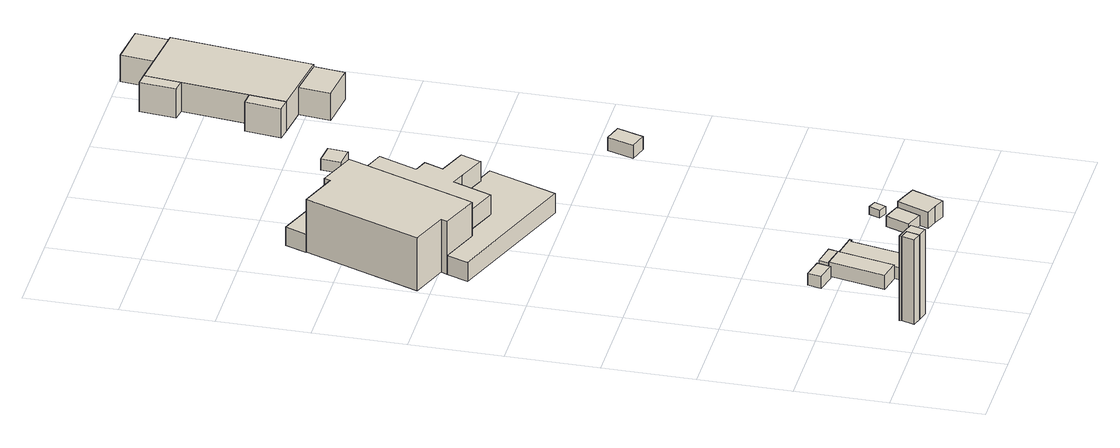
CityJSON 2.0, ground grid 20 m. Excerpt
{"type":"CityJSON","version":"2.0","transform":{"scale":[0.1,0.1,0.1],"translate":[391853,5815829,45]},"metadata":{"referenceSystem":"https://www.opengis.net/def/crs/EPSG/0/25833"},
"CityObjects":{
"building1":{"type":"Building","attributes":{"Gemeindeschluessel":"11000008","BezugspunktDach":"2200","function":"31001_2140","measuredHeight":19.94,"storeysAboveGround":1},"address":[{"country":"Germany","locality":"Berlin","thoroughfareNumber":"120 (4)","thoroughfareName":"Columbiadamm"}],"geometry":[{"type":"Solid","lod":"1","boundaries":[[[[0,1,2,3]],[[4,5,6,7]],[[4,7,3,2]],[[5,4,2,1]],[[6,5,1,0]],[[7,6,0,3]]]]}]},
"building2":{"type":"Building","attributes":{"Gemeindeschluessel":"11000008","BezugspunktDach":"2200","function":"51009_1610","measuredHeight":19.92,"storeysAboveGround":0},"address":[{"country":"Germany","locality":"Berlin"}],"geometry":[{"type":"Solid","lod":"1","boundaries":[[[[1,0,8,9,10,2]],[[11,12,13,6,5,4]],[[11,4,2,10]],[[12,11,10,9]],[[13,12,9,8]],[[6,13,8,0]],[[5,6,0,1]],[[4,5,1,2]]]]}]},
"building3":{"type":"Building","attributes":{"Gemeindeschluessel":"11000008","BezugspunktDach":"2200","function":"31001_2140","measuredHeight":3.15,"storeysAboveGround":1},"address":[{"country":"Germany","locality":"Berlin","thoroughfareNumber":"120 (5)","thoroughfareName":"Columbiadamm"}],"geometry":[{"type":"Solid","lod":"1","boundaries":[[[[14,15,16,17,18]],[[19,20,21,22,23]],[[19,23,18,17]],[[20,19,17,16]],[[21,20,16,15]],[[22,21,15,14]],[[23,22,14,18]]]]}]},
"building4":{"type":"Building","attributes":{"Gemeindeschluessel":"11000008","BezugspunktDach":"2200","function":"31001_2120","measuredHeight":3.32,"storeysAboveGround":1},"address":[{"country":"Germany","locality":"Berlin","thoroughfareNumber":"120 (2)","thoroughfareName":"Columbiadamm"}],"geometry":[{"type":"Solid","lod":"1","boundaries":[[[[24,25,26,27]],[[28,29,30,31]],[[28,31,27,26]],[[29,28,26,25]],[[30,29,25,24]],[[31,30,24,27]]]]}]},
"building5":{"type":"Building","attributes":{"Gemeindeschluessel":"11000008","BezugspunktDach":"2200","function":"51009_1610","measuredHeight":3.23,"storeysAboveGround":0},"address":[{"country":"Germany","locality":"Berlin"}],"geometry":[{"type":"Solid","lod":"1","boundaries":[[[[26,25,32,33,34]],[[35,36,37,38,39]],[[35,39,34,33]],[[36,35,33,32]],[[37,36,32,25]],[[38,37,25,26]],[[39,38,26,34]]]]}]},
"building6":{"type":"Building","attributes":{"Gemeindeschluessel":"11000008","BezugspunktDach":"2200","function":"31001_2120","measuredHeight":2.82,"storeysAboveGround":1},"address":[{"country":"Germany","locality":"Berlin","thoroughfareNumber":"120 (1)","thoroughfareName":"Columbiadamm"}],"geometry":[{"type":"Solid","lod":"1","boundaries":[[[[40,41,42,43,44,45,46,47,48]],[[49,37,50,51,52,53,54,55,56]],[[49,56,48,47]],[[37,49,47,46]],[[50,37,46,45]],[[51,50,45,44]],[[52,51,44,43]],[[53,52,43,42]],[[54,53,42,41]],[[55,54,41,40]],[[56,55,40,48]]]]}]},
"building7":{"type":"Building","attributes":{"Gemeindeschluessel":"11000008","BezugspunktDach":"2200","function":"31001_2140","measuredHeight":2.52,"storeysAboveGround":1},"address":[{"country":"Germany","locality":"Berlin","thoroughfareNumber":"120 (6)","thoroughfareName":"Columbiadamm"}],"geometry":[{"type":"Solid","lod":"1","boundaries":[[[[57,58,59,60,61]],[[62,63,64,65,66]],[[62,66,61,60]],[[63,62,60,59]],[[64,63,59,58]],[[65,64,58,57]],[[66,65,57,61]]]]}]},
"building8":{"type":"Building","attributes":{"Gemeindeschluessel":"11000008","BezugspunktDach":"2200","function":"31001_3080","measuredHeight":4.12,"storeysAboveGround":1},"address":[{"country":"Germany","locality":"Berlin","thoroughfareNumber":"122 (4)","thoroughfareName":"Columbiadamm"}],"geometry":[{"type":"Solid","lod":"1","boundaries":[[[[67,68,69,70,71,72]],[[73,74,75,76,77,78]],[[73,78,72,71]],[[74,73,71,70]],[[75,74,70,69]],[[76,75,69,68]],[[77,76,68,67]],[[78,77,67,72]]]]}]},
"building9":{"type":"Building","attributes":{"Gemeindeschluessel":"11000008","function":"31001_3210"},"address":[{"country":"Germany","locality":"Berlin","thoroughfareNumber":"111","thoroughfareName":"Columbiadamm"}],"children":["building9-1","building9-2","building9-3","building9-4","building9-5"]},
"building9-1":{"type":"BuildingPart","attributes":{"BezugspunktDach":"2200","measuredHeight":12.58,"storeysAboveGround":3},"parents":["building9"],"geometry":[{"type":"MultiSurface","lod":"1","boundaries":[[[79,80,81,82,83,84,85,86,87,88,89]],[[90,91,92,93,94,95,96,97,98,99,100]],[[90,100,89,88]],[[91,101,102,90,88,87]],[[103,101,87,86]],[[93,104,103,86,85]],[[94,93,85,84]],[[95,94,84,83]],[[105,106,83,82]],[[97,107,108,96,82,81]],[[109,107,81,80]],[[99,98,80,79]],[[100,99,79,89]],[[90,102,101,91]],[[92,91,101,103]],[[92,103,104,93]],[[96,95,106,105]],[[96,108,107,97]],[[110,98,97,111,107,109]]]}]},
"building9-2":{"type":"BuildingPart","attributes":{"BezugspunktDach":"2200","measuredHeight":9.12,"storeysAboveGround":3},"parents":["building9"],"geometry":[{"type":"MultiSurface","lod":"1","boundaries":[[[112,113,114,115,116,117,118,119,120,121,106,105]],[[122,123,124,125,126,127,128,129,130,131,132,133]],[[122,133,134,96,95,106]],[[123,122,106,121]],[[135,136,137,138,124,123,121,120]],[[139,135,120,119]],[[125,124,138,140]],[[126,125,119,118]],[[127,126,118,117]],[[128,127,117,116]],[[141,142,116,115]],[[130,143,141,129,115,114]],[[144,143,114,113]],[[145,144,131,113,112]],[[108,145,112,105]],[[105,106,95,96,134]],[[138,137,136,135]],[[140,138,135,139]],[[129,128,142,141]],[[129,141,143,130]],[[131,130,143,144]],[[132,131,144,145]],[[133,132,145,108]]]}]},
"building9-3":{"type":"BuildingPart","attributes":{"BezugspunktDach":"2200","measuredHeight":4.31,"storeysAboveGround":3},"parents":["building9"],"geometry":[{"type":"MultiSurface","lod":"1","boundaries":[[[101,103,104,146,147,102]],[[148,149,150,151,152,153]],[[148,153,102,147]],[[149,148,147,146]],[[150,149,146,104]],[[151,150,93,92,103]],[[152,151,103,92,91,101]],[[153,152,91,90]],[[104,103,92,93]],[[101,91,92,103]],[[90,91,101,102]]]}]},
"building9-4":{"type":"BuildingPart","attributes":{"BezugspunktDach":"2200","measuredHeight":4.55,"storeysAboveGround":3},"parents":["building9"],"geometry":[{"type":"MultiSurface","lod":"1","boundaries":[[[154,155,142,141,143,144,145,108,107,109,156]],[[157,158,133,132,131,130,129,128,159,160,161]],[[157,161,156,109]],[[158,157,162,98,97]],[[133,158,163,97,96]],[[159,128,142,155]],[[160,159,155,154]],[[161,160,154,156]],[[97,98,162,109,107]],[[96,97,163,107,108]],[[164,132,165,133,108,145]],[[132,145,144,131]],[[130,131,144,143]],[[129,130,143,141]],[[128,129,141,142]]]}]},
"building9-5":{"type":"BuildingPart","attributes":{"BezugspunktDach":"2200","measuredHeight":4.05,"storeysAboveGround":3},"parents":["building9"],"geometry":[{"type":"Solid","lod":"1","boundaries":[[[[139,166,167,168,136,135]],[[137,169,170,171,140,138]],[[169,137,136,168]],[[170,169,168,167]],[[171,170,167,166]],[[140,171,166,139]],[[137,138,135,136]],[[140,139,135,138]]]]}]},
"building10":{"type":"Building","attributes":{"Gemeindeschluessel":"11000008","BezugspunktDach":"2200","function":"31001_2140","measuredHeight":1.81,"storeysAboveGround":1},"address":[{"country":"Germany","locality":"Berlin","thoroughfareNumber":"120 (3)","thoroughfareName":"Columbiadamm"}],"geometry":[{"type":"Solid","lod":"1","boundaries":[[[[172,173,174,175]],[[176,177,178,179]],[[176,179,175,174]],[[177,176,174,173]],[[178,177,173,172]],[[179,178,172,175]]]]}]},
"building11":{"type":"Building","attributes":{"Gemeindeschluessel":"11000008","BezugspunktDach":"2200","function":"51009_1610","measuredHeight":2.58,"storeysAboveGround":0},"address":[{"country":"Germany","locality":"Berlin"}],"geometry":[{"type":"Solid","lod":"1","boundaries":[[[[180,181,182,183]],[[184,185,186,187]],[[184,187,183,182]],[[185,184,182,181]],[[186,185,181,180]],[[187,186,180,183]]]]}]},
"building12":{"type":"Building","attributes":{"Gemeindeschluessel":"11000008","BezugspunktDach":"2200","function":"51009_1610","measuredHeight":3.15,"storeysAboveGround":0},"address":[{"country":"Germany","locality":"Berlin"}],"geometry":[{"type":"Solid","lod":"1","boundaries":[[[[188,189,190,191]],[[192,193,194,195]],[[192,195,191,190]],[[193,192,190,189]],[[194,193,189,188]],[[195,194,188,191]]]]}]},
"building13":{"type":"Building","attributes":{"Gemeindeschluessel":"11000008","function":"31001_3212"},"address":[{"country":"Germany","locality":"Berlin","thoroughfareNumber":"111 (2)","thoroughfareName":"Columbiadamm"}],"children":["building13-1","building13-2","building13-3","building13-4","building13-5"]},
"building13-1":{"type":"BuildingPart","attributes":{"BezugspunktDach":"2200","measuredHeight":6.87,"storeysAboveGround":2},"parents":["building13"],"geometry":[{"type":"MultiSurface","lod":"1","boundaries":[[[196,197,198,199]],[[200,201,202,203]],[[203,204,205,206,207,200]],[[208,209,210,211,200,198,197]],[[202,201,197,196]],[[203,212,213,214,202,196,199]],[[200,207,206,198]],[[199,205,204,203]],[[201,211,210,209,208]],[[202,214,213,212]]]}]},
"building13-2":{"type":"BuildingPart","attributes":{"BezugspunktDach":"2200","measuredHeight":6.37,"storeysAboveGround":2},"parents":["building13"],"geometry":[{"type":"Solid","lod":"1","boundaries":[[[[215,214,213,216]],[[212,202,217,218]],[[212,218,216,213]],[[217,202,214,215]],[[218,217,215,216]],[[202,212,213,214]]]]}]},
"building13-3":{"type":"BuildingPart","attributes":{"BezugspunktDach":"2200","measuredHeight":6.3,"storeysAboveGround":2},"parents":["building13"],"geometry":[{"type":"Solid","lod":"1","boundaries":[[[[208,219,220,209]],[[221,222,201,210]],[[221,210,209,220]],[[222,221,220,219]],[[201,222,219,208]],[[210,201,208,209]]]]}]},
"building13-4":{"type":"BuildingPart","attributes":{"BezugspunktDach":"2200","measuredHeight":6.87,"storeysAboveGround":2},"parents":["building13"],"geometry":[{"type":"Solid","lod":"1","boundaries":[[[[206,198,223,224]],[[225,200,207,226]],[[225,226,224,223]],[[200,225,223,198]],[[226,207,206,224]],[[207,200,198,206]]]]}]},
"building13-5":{"type":"BuildingPart","attributes":{"BezugspunktDach":"2200","measuredHeight":6.87,"storeysAboveGround":2},"parents":["building13"],"geometry":[{"type":"MultiSurface","lod":"1","boundaries":[[[199,205,227,228]],[[229,204,203,230]],[[229,230,228,227]],[[204,229,227,205]],[[230,203,199,228]],[[203,204,205,199,231]]]}]}
},
"vertices":[
[124,13,209],[132,41,209],[111,47,209],[103,19,209],[111,47,9],[132,41,9],[124,13,9],[103,19,9],
[147,6,209],[157,39,209],[111,52,209],[111,52,9],[157,39,9],[147,6,9],
[233,222,40],[240,252,40],[219,257,40],[197,262,40],[191,232,40],[197,262,12],[219,257,12],[240,252,12],[233,222,12],[191,232,12],
[264,98,43],[289,220,43],[244,229,43],[220,107,43],[244,229,10],[289,220,10],[264,98,10],[220,107,10],
[293,241,43],[247,250,43],[242,229,43],[247,250,11],[293,241,11],[289,220,11],[244,229,11],[242,229,11],
[313,52,39],[314,56,39],[310,57,39],[339,205,39],[344,205,39],[345,209,39],[289,220,39],[264,98,39],[257,63,39],[264,98,11],[345,209,11],[344,205,11],[339,205,11],[310,57,11],[314,56,11],[313,52,11],[257,63,11],
[471,93,37],[491,143,37],[491,145,37],[454,158,37],[435,107,37],[454,158,12],[491,145,12],[491,143,12],[471,93,12],[435,107,12],
[490,65,51],[515,55,51],[541,124,51],[516,134,51],[491,143,51],[464,74,51],[491,143,13],[516,134,13],[541,124,13],[515,55,13],[490,65,13],[464,74,13],
[85,997,133],[80,983,133],[164,951,133],[170,965,133],[265,1217,133],[270,1231,133],[189,1262,133],[186,1263,133],[181,1249,133],[99,1280,133],[4,1028,133],[99,1280,8],[181,1249,8],[186,1263,8],[189,1262,8],[270,1231,8],[265,1217,8],[170,965,8],[164,951,8],[80,983,8],[85,997,8],[4,1028,8],[181,1249,50],[99,1280,50],[186,1263,50],[189,1262,50],[170,965,99],[265,1217,99],[164,951,53],[170,965,53],[80,983,53],[80,983,40],[164,951,49],
[254,933,99],[286,1017,99],[314,1006,99],[375,982,99],[377,988,99],[392,1026,99],[330,1050,99],[346,1091,99],[317,1102,99],[349,1186,99],[265,1217,7],[349,1186,7],[317,1102,7],[346,1091,7],[330,1050,7],[392,1026,7],[377,988,7],[375,982,7],[314,1006,7],[286,1017,7],[254,933,7],[170,965,7],[170,965,19],[317,1102,50],[349,1186,50],[349,1186,10],[317,1102,10],[346,1091,50],[346,1091,10],[375,982,53],[377,988,53],[314,1006,53],[286,1017,53],[254,933,53],
[201,1295,50],[117,1327,50],[117,1327,7],[201,1295,7],[189,1262,7],[186,1263,7],[181,1249,7],[99,1280,7],
[362,824,53],[418,973,53],[63,937,53],[80,983,7],[164,951,7],[418,973,7],[362,824,7],[63,937,7],[80,983,35],[164,951,35],[254,933,45],[250,934,7],
[368,1111,50],[379,1142,50],[376,1175,50],[376,1175,10],[379,1142,10],[368,1111,10],
[498,170,32],[508,195,32],[489,202,32],[479,178,32],[489,202,14],[508,195,14],[498,170,14],[479,178,14],
[453,1275,35],[457,1318,35],[414,1323,35],[409,1279,35],[414,1323,9],[457,1318,9],[453,1275,9],[409,1279,9],
[634,705,42],[653,762,42],[615,774,42],[596,717,42],[615,774,11],[653,762,11],[634,705,11],[596,717,11],
[705,1405,74],[741,1711,74],[586,1730,74],[552,1426,74],[586,1730,5],[741,1711,5],[705,1405,5],[552,1426,5],[561,1505,5],[561,1505,74],[577,1650,74],[577,1650,5],[741,1711,68],[653,1722,68],[653,1722,5],[697,1717,5],[618,1417,5],[618,1417,69],[705,1405,69],
[697,1338,69],[611,1348,69],[697,1338,5],[611,1348,5],
[750,1786,68],[661,1796,68],[661,1796,5],[750,1786,5],
[558,1733,74],[549,1654,74],[558,1733,5],[549,1654,5],
[532,1508,74],[523,1430,74],[532,1508,5],[523,1430,5],[552,1426,23]
]}
